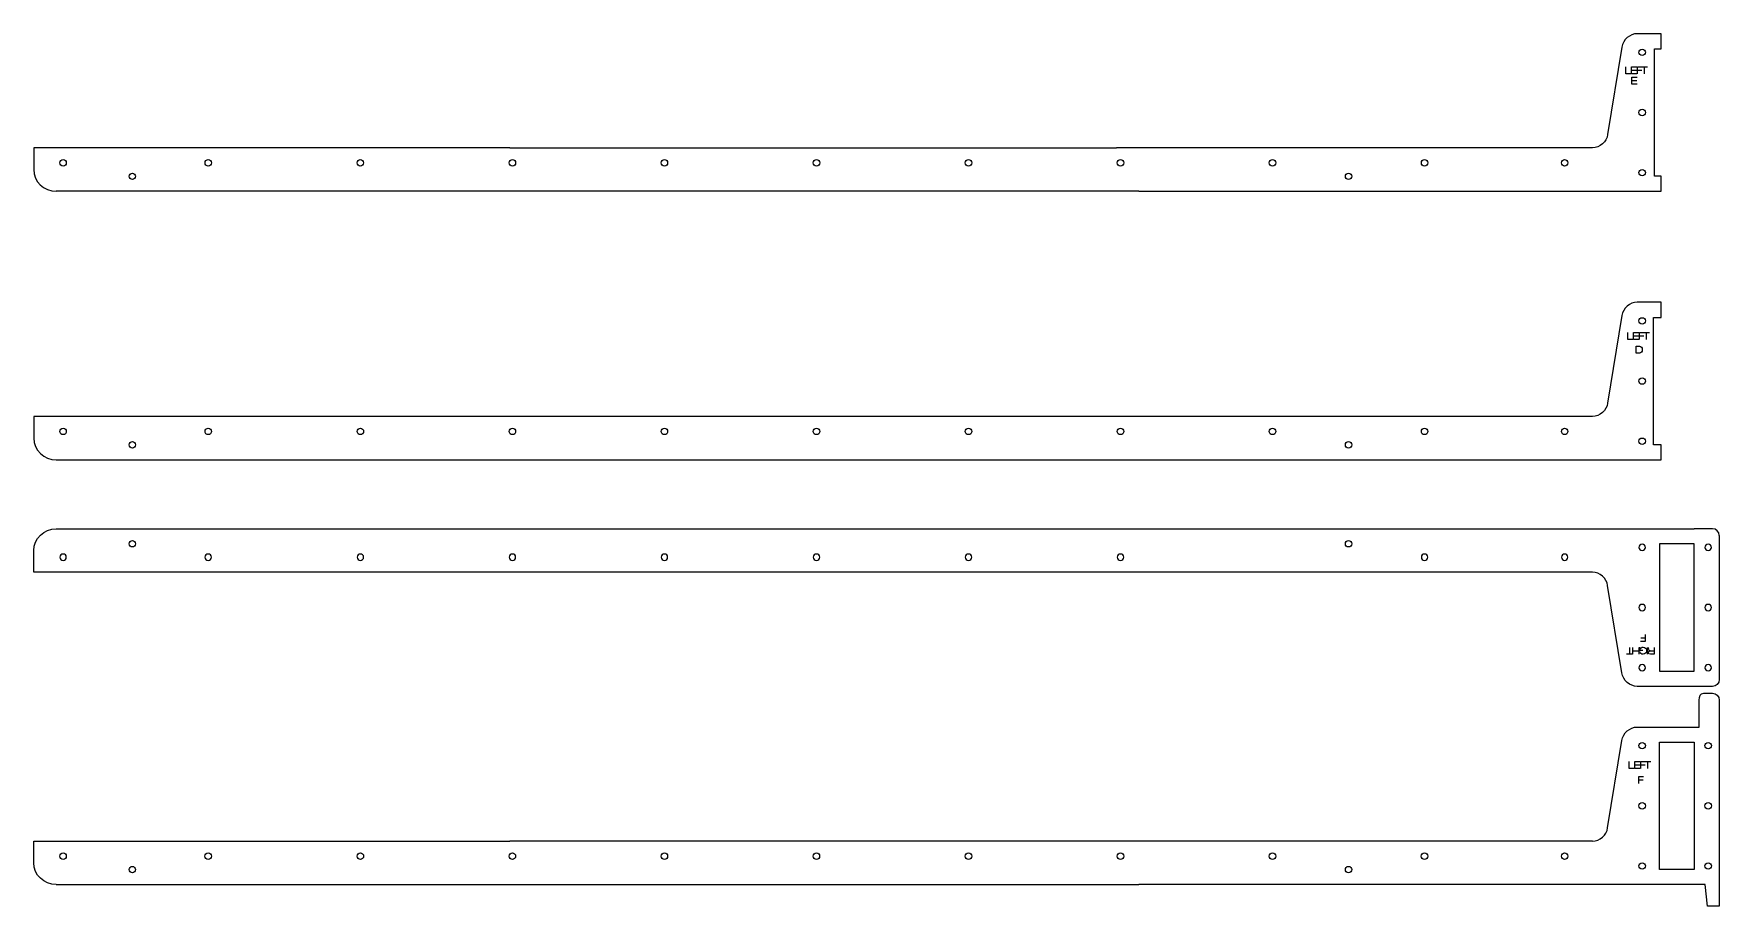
# Model space of a CAD drawing. Header units: millimetres. Extents: x -1126 to 1287, y -1638 to 198.
# Drawn here: x -610 to 139, y -741 to -353 of the extents above; entities that cross this region are included whole.
import ezdxf

# ---------------------------------------------------------------- set-up
doc = ezdxf.new("R2010")
doc.units = ezdxf.units.MM
doc.layers.add('Cuts', color=1, linetype='Continuous', lineweight=25, true_color=0xff0000)
doc.layers.add('text', color=5, linetype='Continuous', lineweight=0, true_color=0x0000ff)

msp = doc.modelspace()

# ---------------------------------------------------------------- linework, layer by layer
at = {"layer": 'Cuts'}
for p, q in [((-398.59, -404.07), (-129.15, -404.07)), ((-119.15, -423.35), (-599.98, -423.35)), ((82.24, -523.36), (-398.57, -523.36)), ((-599.96, -542.64), (-368.05, -542.64)), ((-368.05, -542.64), (112.76, -542.64)), ((-599.96, -573.24), (-353.34, -573.24)), ((-353.34, -573.24), (-119.15, -573.24)), ((-119.15, -573.24), (127.47, -573.24)), ((138.59, -576.24), (138.59, -640.24)), ((82.24, -592.52), (-398.57, -592.52)), ((82.24, -712.04), (-398.57, -712.04)), ((-599.96, -731.32), (-119.15, -731.32))]:
    msp.add_line(p, q, dxfattribs=at)
at = {"layer": 'Cuts', "color": 1, "true_color": 0xff0000}
for points in [[(95.37, -359.3), (89.01, -398.12)], [(112.76, -416.65), (109.81, -416.65), (109.81, -360.05), (112.76, -360.05), (112.76, -353.35), (112.76, -353.35), (102.14, -353.35)], [(-398.59, -404.07), (-406.2, -404.07), (-609.98, -404.07)], [(82.24, -404.07), (74.63, -404.07), (-129.15, -404.07)], [(-119.15, -423.35), (112.76, -423.35), (112.76, -416.65), (112.76, -416.65)], [(95.37, -478.59), (89.01, -517.41)], [(112.76, -542.64), (112.76, -535.94), (109.36, -535.94), (109.36, -479.34), (112.76, -479.34), (112.76, -472.64), (102.14, -472.64)], [(-398.57, -523.36), (-609.96, -523.36), (-609.96, -533)], [(135.59, -573.24), (127.47, -573.24)], [(-398.57, -592.52), (-609.96, -592.52), (-609.96, -582.88)], [(112.04, -579.94), (112.04, -636.54), (127.49, -636.54), (127.49, -579.94), (112.04, -579.94), (112.04, -579.94)], [(95.37, -637.29), (89.01, -598.47)], [(135.59, -643.24), (102.14, -643.24)], [(102.14, -661.32), (129.67, -661.32), (129.67, -649.32)], [(131.67, -646.32), (135.59, -646.32)], [(138.59, -649.32), (138.59, -664.32), (138.59, -664.32)], [(138.59, -664.32), (138.59, -740.94), (133.38, -740.94), (132.28, -731.32), (-115.97, -731.32), (-119.15, -731.32)], [(89.01, -706.09), (95.37, -667.27)], [(112.04, -668.02), (127.49, -668.02), (127.49, -724.62), (112.04, -724.62), (112.04, -668.02), (112.04, -668.02)], [(-609.96, -721.68), (-609.96, -712.04), (-398.57, -712.04)]]:
    msp.add_lwpolyline(points, dxfattribs=at)
for points in [[(102.14, -353.35), (98.84, -353.35), (95.79, -356.03), (95.37, -359.3)], [(102.93, -361.62), (102.93, -360.84), (103.57, -360.2), (104.35, -360.2)], [(104.35, -363.05), (103.57, -363.05), (102.93, -362.41), (102.93, -361.62)], [(104.35, -360.2), (105.14, -360.2), (105.78, -360.84), (105.78, -361.62)], [(105.78, -361.62), (105.78, -362.41), (105.14, -363.05), (104.35, -363.05)], [(102.93, -388.35), (102.93, -387.56), (103.57, -386.92), (104.35, -386.92)], [(104.35, -389.77), (103.57, -389.77), (102.93, -389.14), (102.93, -388.35)], [(104.35, -386.92), (105.14, -386.92), (105.78, -387.56), (105.78, -388.35)], [(105.78, -388.35), (105.78, -389.14), (105.14, -389.77), (104.35, -389.77)], [(-609.98, -404.07), (-609.98, -404.07), (-609.98, -408.4), (-609.98, -413.71)], [(89.01, -398.12), (88.59, -401.39), (85.54, -404.07), (82.24, -404.07)], [(-598.36, -410.71), (-598.36, -409.92), (-597.72, -409.28), (-596.93, -409.28)], [(-596.93, -412.13), (-597.72, -412.13), (-598.36, -411.49), (-598.36, -410.71)], [(-596.93, -409.28), (-596.15, -409.28), (-595.51, -409.92), (-595.51, -410.71)], [(-595.51, -410.71), (-595.51, -411.49), (-596.15, -412.13), (-596.93, -412.13)], [(-533.89, -410.71), (-533.89, -409.92), (-533.25, -409.28), (-532.46, -409.28)], [(-532.46, -412.13), (-533.25, -412.13), (-533.89, -411.49), (-533.89, -410.71)], [(-532.46, -409.28), (-531.67, -409.28), (-531.04, -409.92), (-531.04, -410.71)], [(-531.04, -410.71), (-531.04, -411.49), (-531.67, -412.13), (-532.46, -412.13)], [(-466.35, -410.71), (-466.35, -409.92), (-465.71, -409.28), (-464.93, -409.28)], [(-464.93, -412.13), (-465.71, -412.13), (-466.35, -411.49), (-466.35, -410.71)], [(-464.93, -409.28), (-464.14, -409.28), (-463.5, -409.92), (-463.5, -410.71)], [(-463.5, -410.71), (-463.5, -411.49), (-464.14, -412.13), (-464.93, -412.13)], [(-398.8, -410.71), (-398.8, -409.92), (-398.16, -409.28), (-397.38, -409.28)], [(-397.38, -412.13), (-398.16, -412.13), (-398.8, -411.49), (-398.8, -410.71)], [(-397.38, -409.28), (-396.59, -409.28), (-395.95, -409.92), (-395.95, -410.71)], [(-395.95, -410.71), (-395.95, -411.49), (-396.59, -412.13), (-397.38, -412.13)], [(-331.29, -410.71), (-331.29, -409.92), (-330.65, -409.28), (-329.86, -409.28)], [(-329.86, -412.13), (-330.65, -412.13), (-331.29, -411.49), (-331.29, -410.71)], [(-329.86, -409.28), (-329.08, -409.28), (-328.44, -409.92), (-328.44, -410.71)], [(-328.44, -410.71), (-328.44, -411.49), (-329.08, -412.13), (-329.86, -412.13)], [(-263.78, -410.71), (-263.78, -409.92), (-263.14, -409.28), (-262.35, -409.28)], [(-262.35, -412.13), (-263.14, -412.13), (-263.78, -411.49), (-263.78, -410.71)], [(-262.35, -409.28), (-261.56, -409.28), (-260.93, -409.92), (-260.93, -410.71)], [(-260.93, -410.71), (-260.93, -411.49), (-261.56, -412.13), (-262.35, -412.13)], [(-196.26, -410.71), (-196.26, -409.92), (-195.63, -409.28), (-194.84, -409.28)], [(-194.84, -412.13), (-195.63, -412.13), (-196.26, -411.49), (-196.26, -410.71)], [(-194.84, -409.28), (-194.05, -409.28), (-193.41, -409.92), (-193.41, -410.71)], [(-193.41, -410.71), (-193.41, -411.49), (-194.05, -412.13), (-194.84, -412.13)], [(-128.75, -410.71), (-128.75, -409.92), (-128.11, -409.28), (-127.33, -409.28)], [(-127.33, -412.13), (-128.11, -412.13), (-128.75, -411.49), (-128.75, -410.71)], [(-127.33, -409.28), (-126.54, -409.28), (-125.9, -409.92), (-125.9, -410.71)], [(-125.9, -410.71), (-125.9, -411.49), (-126.54, -412.13), (-127.33, -412.13)], [(-61.24, -410.71), (-61.24, -409.92), (-60.6, -409.28), (-59.81, -409.28)], [(-59.81, -412.13), (-60.6, -412.13), (-61.24, -411.49), (-61.24, -410.71)], [(-59.81, -409.28), (-59.03, -409.28), (-58.39, -409.92), (-58.39, -410.71)], [(-58.39, -410.71), (-58.39, -411.49), (-59.03, -412.13), (-59.81, -412.13)], [(6.27, -410.71), (6.27, -409.92), (6.91, -409.28), (7.7, -409.28)], [(7.7, -412.13), (6.91, -412.13), (6.27, -411.49), (6.27, -410.71)], [(7.7, -409.28), (8.49, -409.28), (9.12, -409.92), (9.12, -410.71)], [(9.12, -410.71), (9.12, -411.49), (8.49, -412.13), (7.7, -412.13)], [(68.49, -410.71), (68.49, -409.92), (69.13, -409.28), (69.91, -409.28)], [(69.91, -412.13), (69.13, -412.13), (68.49, -411.49), (68.49, -410.71)], [(69.91, -409.28), (70.7, -409.28), (71.34, -409.92), (71.34, -410.71)], [(71.34, -410.71), (71.34, -411.49), (70.7, -412.13), (69.91, -412.13)], [(-609.98, -413.71), (-609.98, -419.01), (-605.48, -423.35), (-599.98, -423.35)], [(-567.59, -416.68), (-567.59, -415.89), (-566.95, -415.26), (-566.16, -415.26)], [(-566.16, -418.11), (-566.95, -418.11), (-567.59, -417.47), (-567.59, -416.68)], [(-566.16, -415.26), (-565.37, -415.26), (-564.74, -415.89), (-564.74, -416.68)], [(-564.74, -416.68), (-564.74, -417.47), (-565.37, -418.11), (-566.16, -418.11)], [(-27.48, -416.68), (-27.48, -415.89), (-26.84, -415.26), (-26.06, -415.26)], [(-26.06, -418.11), (-26.84, -418.11), (-27.48, -417.47), (-27.48, -416.68)], [(-26.06, -415.26), (-25.27, -415.26), (-24.63, -415.89), (-24.63, -416.68)], [(-24.63, -416.68), (-24.63, -417.47), (-25.27, -418.11), (-26.06, -418.11)], [(102.93, -415.07), (102.93, -414.29), (103.57, -413.65), (104.35, -413.65)], [(104.35, -416.5), (103.57, -416.5), (102.93, -415.86), (102.93, -415.07)], [(104.35, -413.65), (105.14, -413.65), (105.78, -414.29), (105.78, -415.07)], [(105.78, -415.07), (105.78, -415.86), (105.14, -416.5), (104.35, -416.5)], [(102.14, -472.64), (98.84, -472.64), (95.79, -475.32), (95.37, -478.59)], [(102.93, -480.91), (102.93, -480.13), (103.57, -479.49), (104.35, -479.49)], [(104.35, -482.34), (103.57, -482.34), (102.93, -481.7), (102.93, -480.91)], [(104.35, -479.49), (105.14, -479.49), (105.78, -480.13), (105.78, -480.91)], [(105.78, -480.91), (105.78, -481.7), (105.14, -482.34), (104.35, -482.34)], [(102.93, -507.64), (102.93, -506.85), (103.57, -506.22), (104.35, -506.22)], [(104.35, -509.06), (103.57, -509.06), (102.93, -508.43), (102.93, -507.64)], [(104.35, -506.22), (105.14, -506.22), (105.78, -506.85), (105.78, -507.64)], [(105.78, -507.64), (105.78, -508.43), (105.14, -509.06), (104.35, -509.06)], [(89.01, -517.41), (88.59, -520.68), (85.54, -523.36), (82.24, -523.36)], [(-598.36, -530), (-598.36, -529.21), (-597.72, -528.58), (-596.93, -528.58)], [(-596.93, -531.43), (-597.72, -531.43), (-598.36, -530.79), (-598.36, -530)], [(-596.93, -528.58), (-596.15, -528.58), (-595.51, -529.21), (-595.51, -530)], [(-595.51, -530), (-595.51, -530.79), (-596.15, -531.43), (-596.93, -531.43)], [(-533.89, -530), (-533.89, -529.21), (-533.25, -528.58), (-532.46, -528.58)], [(-532.46, -531.43), (-533.25, -531.43), (-533.89, -530.79), (-533.89, -530)], [(-532.46, -528.58), (-531.67, -528.58), (-531.04, -529.21), (-531.04, -530)], [(-531.04, -530), (-531.04, -530.79), (-531.67, -531.43), (-532.46, -531.43)], [(-466.33, -530), (-466.33, -529.21), (-465.69, -528.58), (-464.91, -528.58)], [(-464.91, -531.43), (-465.69, -531.43), (-466.33, -530.79), (-466.33, -530)], [(-464.91, -528.58), (-464.12, -528.58), (-463.48, -529.21), (-463.48, -530)], [(-463.48, -530), (-463.48, -530.79), (-464.12, -531.43), (-464.91, -531.43)], [(-398.8, -530), (-398.8, -529.21), (-398.16, -528.58), (-397.38, -528.58)], [(-397.38, -531.43), (-398.16, -531.43), (-398.8, -530.79), (-398.8, -530)], [(-397.38, -528.58), (-396.59, -528.58), (-395.95, -529.21), (-395.95, -530)], [(-395.95, -530), (-395.95, -530.79), (-396.59, -531.43), (-397.38, -531.43)], [(-331.29, -530), (-331.29, -529.21), (-330.65, -528.58), (-329.86, -528.58)], [(-329.86, -531.43), (-330.65, -531.43), (-331.29, -530.79), (-331.29, -530)], [(-329.86, -528.58), (-329.08, -528.58), (-328.44, -529.21), (-328.44, -530)], [(-328.44, -530), (-328.44, -530.79), (-329.08, -531.43), (-329.86, -531.43)], [(-263.78, -530), (-263.78, -529.21), (-263.14, -528.58), (-262.35, -528.58)], [(-262.35, -531.43), (-263.14, -531.43), (-263.78, -530.79), (-263.78, -530)], [(-262.35, -528.58), (-261.56, -528.58), (-260.93, -529.21), (-260.93, -530)], [(-260.93, -530), (-260.93, -530.79), (-261.56, -531.43), (-262.35, -531.43)], [(-196.26, -530), (-196.26, -529.21), (-195.63, -528.58), (-194.84, -528.58)], [(-194.84, -531.43), (-195.63, -531.43), (-196.26, -530.79), (-196.26, -530)], [(-194.84, -528.58), (-194.05, -528.58), (-193.41, -529.21), (-193.41, -530)], [(-193.41, -530), (-193.41, -530.79), (-194.05, -531.43), (-194.84, -531.43)], [(-128.75, -530), (-128.75, -529.21), (-128.11, -528.58), (-127.33, -528.58)], [(-127.33, -531.43), (-128.11, -531.43), (-128.75, -530.79), (-128.75, -530)], [(-127.33, -528.58), (-126.54, -528.58), (-125.9, -529.21), (-125.9, -530)], [(-125.9, -530), (-125.9, -530.79), (-126.54, -531.43), (-127.33, -531.43)], [(-61.24, -530), (-61.24, -529.21), (-60.6, -528.58), (-59.81, -528.58)], [(-59.81, -531.43), (-60.6, -531.43), (-61.24, -530.79), (-61.24, -530)], [(-59.81, -528.58), (-59.03, -528.58), (-58.39, -529.21), (-58.39, -530)], [(-58.39, -530), (-58.39, -530.79), (-59.03, -531.43), (-59.81, -531.43)], [(6.27, -530), (6.27, -529.21), (6.91, -528.58), (7.7, -528.58)], [(7.7, -531.43), (6.91, -531.43), (6.27, -530.79), (6.27, -530)], [(7.7, -528.58), (8.49, -528.58), (9.12, -529.21), (9.12, -530)], [(9.12, -530), (9.12, -530.79), (8.49, -531.43), (7.7, -531.43)], [(68.49, -530), (68.49, -529.21), (69.13, -528.58), (69.91, -528.58)], [(69.91, -531.43), (69.13, -531.43), (68.49, -530.79), (68.49, -530)], [(69.91, -528.58), (70.7, -528.58), (71.34, -529.21), (71.34, -530)], [(71.34, -530), (71.34, -530.79), (70.7, -531.43), (69.91, -531.43)], [(-609.96, -533), (-609.96, -538.3), (-605.46, -542.64), (-599.96, -542.64)], [(-567.59, -535.97), (-567.59, -535.19), (-566.95, -534.55), (-566.16, -534.55)], [(-566.16, -537.4), (-566.95, -537.4), (-567.59, -536.76), (-567.59, -535.97)], [(-566.16, -534.55), (-565.37, -534.55), (-564.74, -535.19), (-564.74, -535.97)], [(-564.74, -535.97), (-564.74, -536.76), (-565.37, -537.4), (-566.16, -537.4)], [(-27.48, -535.97), (-27.48, -535.19), (-26.84, -534.55), (-26.06, -534.55)], [(-26.06, -537.4), (-26.84, -537.4), (-27.48, -536.76), (-27.48, -535.97)], [(-26.06, -534.55), (-25.27, -534.55), (-24.63, -535.19), (-24.63, -535.97)], [(-24.63, -535.97), (-24.63, -536.76), (-25.27, -537.4), (-26.06, -537.4)], [(102.93, -534.36), (102.93, -533.58), (103.57, -532.94), (104.35, -532.94)], [(104.35, -535.79), (103.57, -535.79), (102.93, -535.15), (102.93, -534.36)], [(104.35, -532.94), (105.14, -532.94), (105.78, -533.58), (105.78, -534.36)], [(105.78, -534.36), (105.78, -535.15), (105.14, -535.79), (104.35, -535.79)], [(-609.96, -582.88), (-609.96, -577.58), (-605.46, -573.24), (-599.96, -573.24)], [(138.59, -576.24), (138.59, -574.59), (137.24, -573.24), (135.59, -573.24)], [(-567.59, -579.91), (-567.59, -579.12), (-566.95, -578.48), (-566.16, -578.48)], [(-566.16, -581.33), (-566.95, -581.33), (-567.59, -580.7), (-567.59, -579.91)], [(-566.16, -578.48), (-565.37, -578.48), (-564.74, -579.12), (-564.74, -579.91)], [(-564.74, -579.91), (-564.74, -580.7), (-565.37, -581.33), (-566.16, -581.33)], [(-27.48, -579.91), (-27.48, -579.12), (-26.84, -578.48), (-26.06, -578.48)], [(-26.06, -581.33), (-26.84, -581.33), (-27.48, -580.7), (-27.48, -579.91)], [(-26.06, -578.48), (-25.27, -578.48), (-24.63, -579.12), (-24.63, -579.91)], [(-24.63, -579.91), (-24.63, -580.7), (-25.27, -581.33), (-26.06, -581.33)], [(104.35, -580.09), (103.57, -580.09), (102.93, -580.73), (102.93, -581.52)], [(102.93, -581.52), (102.93, -582.3), (103.57, -582.94), (104.35, -582.94)], [(105.78, -581.52), (105.78, -580.73), (105.14, -580.09), (104.35, -580.09)], [(104.35, -582.94), (105.14, -582.94), (105.78, -582.3), (105.78, -581.52)], [(133.67, -580.09), (132.88, -580.09), (132.24, -580.73), (132.24, -581.52)], [(132.24, -581.52), (132.24, -582.3), (132.88, -582.94), (133.67, -582.94)], [(135.09, -581.52), (135.09, -580.73), (134.46, -580.09), (133.67, -580.09)], [(133.67, -582.94), (134.46, -582.94), (135.09, -582.3), (135.09, -581.52)], [(-596.93, -584.46), (-597.72, -584.46), (-598.36, -585.09), (-598.36, -585.88)], [(-598.36, -585.88), (-598.36, -586.67), (-597.72, -587.31), (-596.93, -587.31)], [(-595.51, -585.88), (-595.51, -585.09), (-596.15, -584.46), (-596.93, -584.46)], [(-596.93, -587.31), (-596.15, -587.31), (-595.51, -586.67), (-595.51, -585.88)], [(-532.48, -584.46), (-533.27, -584.46), (-533.91, -585.09), (-533.91, -585.88)], [(-533.91, -585.88), (-533.91, -586.67), (-533.27, -587.31), (-532.48, -587.31)], [(-531.06, -585.88), (-531.06, -585.09), (-531.7, -584.46), (-532.48, -584.46)], [(-532.48, -587.31), (-531.7, -587.31), (-531.06, -586.67), (-531.06, -585.88)], [(-464.91, -584.46), (-465.69, -584.46), (-466.33, -585.09), (-466.33, -585.88)], [(-466.33, -585.88), (-466.33, -586.67), (-465.69, -587.31), (-464.91, -587.31)], [(-463.48, -585.88), (-463.48, -585.09), (-464.12, -584.46), (-464.91, -584.46)], [(-464.91, -587.31), (-464.12, -587.31), (-463.48, -586.67), (-463.48, -585.88)], [(-397.38, -584.46), (-398.16, -584.46), (-398.8, -585.09), (-398.8, -585.88)], [(-398.8, -585.88), (-398.8, -586.67), (-398.16, -587.31), (-397.38, -587.31)], [(-395.95, -585.88), (-395.95, -585.09), (-396.59, -584.46), (-397.38, -584.46)], [(-397.38, -587.31), (-396.59, -587.31), (-395.95, -586.67), (-395.95, -585.88)], [(-329.86, -584.46), (-330.65, -584.46), (-331.29, -585.09), (-331.29, -585.88)], [(-331.29, -585.88), (-331.29, -586.67), (-330.65, -587.31), (-329.86, -587.31)], [(-328.44, -585.88), (-328.44, -585.09), (-329.08, -584.46), (-329.86, -584.46)], [(-329.86, -587.31), (-329.08, -587.31), (-328.44, -586.67), (-328.44, -585.88)], [(-262.35, -584.46), (-263.14, -584.46), (-263.78, -585.09), (-263.78, -585.88)], [(-263.78, -585.88), (-263.78, -586.67), (-263.14, -587.31), (-262.35, -587.31)], [(-260.93, -585.88), (-260.93, -585.09), (-261.56, -584.46), (-262.35, -584.46)], [(-262.35, -587.31), (-261.56, -587.31), (-260.93, -586.67), (-260.93, -585.88)], [(-194.84, -584.46), (-195.63, -584.46), (-196.26, -585.09), (-196.26, -585.88)], [(-196.26, -585.88), (-196.26, -586.67), (-195.63, -587.31), (-194.84, -587.31)], [(-193.41, -585.88), (-193.41, -585.09), (-194.05, -584.46), (-194.84, -584.46)], [(-194.84, -587.31), (-194.05, -587.31), (-193.41, -586.67), (-193.41, -585.88)], [(-127.33, -584.46), (-128.11, -584.46), (-128.75, -585.09), (-128.75, -585.88)], [(-128.75, -585.88), (-128.75, -586.67), (-128.11, -587.31), (-127.33, -587.31)], [(-125.9, -585.88), (-125.9, -585.09), (-126.54, -584.46), (-127.33, -584.46)], [(-127.33, -587.31), (-126.54, -587.31), (-125.9, -586.67), (-125.9, -585.88)], [(7.7, -584.46), (6.91, -584.46), (6.27, -585.09), (6.27, -585.88)], [(6.27, -585.88), (6.27, -586.67), (6.91, -587.31), (7.7, -587.31)], [(9.12, -585.88), (9.12, -585.09), (8.49, -584.46), (7.7, -584.46)], [(7.7, -587.31), (8.49, -587.31), (9.12, -586.67), (9.12, -585.88)], [(69.91, -584.46), (69.13, -584.46), (68.49, -585.09), (68.49, -585.88)], [(68.49, -585.88), (68.49, -586.67), (69.13, -587.31), (69.91, -587.31)], [(71.34, -585.88), (71.34, -585.09), (70.7, -584.46), (69.91, -584.46)], [(69.91, -587.31), (70.7, -587.31), (71.34, -586.67), (71.34, -585.88)], [(89.01, -598.47), (88.59, -595.2), (85.54, -592.52), (82.24, -592.52)], [(104.35, -606.82), (103.57, -606.82), (102.93, -607.45), (102.93, -608.24)], [(102.93, -608.24), (102.93, -609.03), (103.57, -609.67), (104.35, -609.67)], [(105.78, -608.24), (105.78, -607.45), (105.14, -606.82), (104.35, -606.82)], [(104.35, -609.67), (105.14, -609.67), (105.78, -609.03), (105.78, -608.24)], [(133.67, -606.82), (132.88, -606.82), (132.24, -607.45), (132.24, -608.24)], [(132.24, -608.24), (132.24, -609.03), (132.88, -609.67), (133.67, -609.67)], [(135.09, -608.24), (135.09, -607.45), (134.46, -606.82), (133.67, -606.82)], [(133.67, -609.67), (134.46, -609.67), (135.09, -609.03), (135.09, -608.24)], [(104.35, -633.54), (103.57, -633.54), (102.93, -634.18), (102.93, -634.97)], [(102.93, -634.97), (102.93, -635.75), (103.57, -636.39), (104.35, -636.39)], [(105.78, -634.97), (105.78, -634.18), (105.14, -633.54), (104.35, -633.54)], [(104.35, -636.39), (105.14, -636.39), (105.78, -635.75), (105.78, -634.97)], [(133.67, -633.54), (132.88, -633.54), (132.24, -634.18), (132.24, -634.97)], [(132.24, -634.97), (132.24, -635.75), (132.88, -636.39), (133.67, -636.39)], [(135.09, -634.97), (135.09, -634.18), (134.46, -633.54), (133.67, -633.54)], [(133.67, -636.39), (134.46, -636.39), (135.09, -635.75), (135.09, -634.97)], [(102.14, -643.24), (98.84, -643.24), (95.79, -640.56), (95.37, -637.29)], [(138.59, -640.24), (138.59, -641.89), (137.24, -643.24), (135.59, -643.24)], [(129.67, -649.32), (129.67, -647.67), (130.02, -646.32), (131.67, -646.32)], [(135.59, -646.32), (137.24, -646.32), (138.59, -647.67), (138.59, -649.32)], [(95.37, -667.27), (95.79, -664), (98.84, -661.32), (102.14, -661.32)], [(102.93, -669.59), (102.93, -668.81), (103.57, -668.17), (104.35, -668.17)], [(104.35, -671.02), (103.57, -671.02), (102.93, -670.38), (102.93, -669.59)], [(104.35, -668.17), (105.14, -668.17), (105.78, -668.81), (105.78, -669.59)], [(105.78, -669.59), (105.78, -670.38), (105.14, -671.02), (104.35, -671.02)], [(132.24, -669.59), (132.24, -668.81), (132.88, -668.17), (133.67, -668.17)], [(133.67, -671.02), (132.88, -671.02), (132.24, -670.38), (132.24, -669.59)], [(133.67, -668.17), (134.46, -668.17), (135.09, -668.81), (135.09, -669.59)], [(135.09, -669.59), (135.09, -670.38), (134.46, -671.02), (133.67, -671.02)], [(102.93, -696.32), (102.93, -695.53), (103.57, -694.89), (104.35, -694.89)], [(104.35, -694.89), (105.14, -694.89), (105.78, -695.53), (105.78, -696.32)], [(132.24, -696.32), (132.24, -695.53), (132.88, -694.89), (133.67, -694.89)], [(133.67, -694.89), (134.46, -694.89), (135.09, -695.53), (135.09, -696.32)], [(104.35, -697.74), (103.57, -697.74), (102.93, -697.1), (102.93, -696.32)], [(105.78, -696.32), (105.78, -697.1), (105.14, -697.74), (104.35, -697.74)], [(133.67, -697.74), (132.88, -697.74), (132.24, -697.1), (132.24, -696.32)], [(135.09, -696.32), (135.09, -697.1), (134.46, -697.74), (133.67, -697.74)], [(82.24, -712.04), (85.54, -712.04), (88.59, -709.36), (89.01, -706.09)], [(-598.36, -718.68), (-598.36, -717.89), (-597.72, -717.25), (-596.93, -717.25)], [(-596.93, -717.25), (-596.15, -717.25), (-595.51, -717.89), (-595.51, -718.68)], [(-533.91, -718.68), (-533.91, -717.89), (-533.27, -717.25), (-532.48, -717.25)], [(-532.48, -717.25), (-531.7, -717.25), (-531.06, -717.89), (-531.06, -718.68)], [(-466.33, -718.68), (-466.33, -717.89), (-465.69, -717.25), (-464.91, -717.25)], [(-464.91, -717.25), (-464.12, -717.25), (-463.48, -717.89), (-463.48, -718.68)], [(-398.82, -718.68), (-398.82, -717.89), (-398.18, -717.25), (-397.39, -717.25)], [(-397.39, -717.25), (-396.61, -717.25), (-395.97, -717.89), (-395.97, -718.68)], [(-331.31, -718.68), (-331.31, -717.89), (-330.67, -717.25), (-329.88, -717.25)], [(-329.88, -717.25), (-329.09, -717.25), (-328.46, -717.89), (-328.46, -718.68)], [(-263.79, -718.68), (-263.79, -717.89), (-263.16, -717.25), (-262.37, -717.25)], [(-262.37, -717.25), (-261.58, -717.25), (-260.94, -717.89), (-260.94, -718.68)], [(-196.28, -718.68), (-196.28, -717.89), (-195.64, -717.25), (-194.86, -717.25)], [(-194.86, -717.25), (-194.07, -717.25), (-193.43, -717.89), (-193.43, -718.68)], [(-128.77, -718.68), (-128.77, -717.89), (-128.13, -717.25), (-127.34, -717.25)], [(-127.34, -717.25), (-126.56, -717.25), (-125.92, -717.89), (-125.92, -718.68)], [(-61.25, -718.68), (-61.25, -717.89), (-60.62, -717.25), (-59.83, -717.25)], [(-59.83, -717.25), (-59.04, -717.25), (-58.4, -717.89), (-58.4, -718.68)], [(6.26, -718.68), (6.26, -717.89), (6.9, -717.25), (7.68, -717.25)], [(7.68, -717.25), (8.47, -717.25), (9.11, -717.89), (9.11, -718.68)], [(68.49, -718.68), (68.49, -717.89), (69.13, -717.25), (69.91, -717.25)], [(69.91, -717.25), (70.7, -717.25), (71.34, -717.89), (71.34, -718.68)], [(-599.96, -731.32), (-605.46, -731.32), (-609.96, -726.98), (-609.96, -721.68)], [(-596.93, -720.1), (-597.72, -720.1), (-598.36, -719.46), (-598.36, -718.68)], [(-595.51, -718.68), (-595.51, -719.46), (-596.15, -720.1), (-596.93, -720.1)], [(-567.59, -724.65), (-567.59, -723.86), (-566.95, -723.23), (-566.16, -723.23)], [(-566.16, -726.08), (-566.95, -726.08), (-567.59, -725.44), (-567.59, -724.65)], [(-566.16, -723.23), (-565.37, -723.23), (-564.74, -723.86), (-564.74, -724.65)], [(-564.74, -724.65), (-564.74, -725.44), (-565.37, -726.08), (-566.16, -726.08)], [(-532.48, -720.1), (-533.27, -720.1), (-533.91, -719.46), (-533.91, -718.68)], [(-531.06, -718.68), (-531.06, -719.46), (-531.7, -720.1), (-532.48, -720.1)], [(-464.91, -720.1), (-465.69, -720.1), (-466.33, -719.46), (-466.33, -718.68)], [(-463.48, -718.68), (-463.48, -719.46), (-464.12, -720.1), (-464.91, -720.1)], [(-397.39, -720.1), (-398.18, -720.1), (-398.82, -719.46), (-398.82, -718.68)], [(-395.97, -718.68), (-395.97, -719.46), (-396.61, -720.1), (-397.39, -720.1)], [(-329.88, -720.1), (-330.67, -720.1), (-331.31, -719.46), (-331.31, -718.68)], [(-328.46, -718.68), (-328.46, -719.46), (-329.09, -720.1), (-329.88, -720.1)], [(-262.37, -720.1), (-263.16, -720.1), (-263.79, -719.46), (-263.79, -718.68)], [(-260.94, -718.68), (-260.94, -719.46), (-261.58, -720.1), (-262.37, -720.1)], [(-194.86, -720.1), (-195.64, -720.1), (-196.28, -719.46), (-196.28, -718.68)], [(-193.43, -718.68), (-193.43, -719.46), (-194.07, -720.1), (-194.86, -720.1)], [(-127.34, -720.1), (-128.13, -720.1), (-128.77, -719.46), (-128.77, -718.68)], [(-125.92, -718.68), (-125.92, -719.46), (-126.56, -720.1), (-127.34, -720.1)], [(-59.83, -720.1), (-60.62, -720.1), (-61.25, -719.46), (-61.25, -718.68)], [(-58.4, -718.68), (-58.4, -719.46), (-59.04, -720.1), (-59.83, -720.1)], [(-27.48, -724.65), (-27.48, -723.86), (-26.84, -723.23), (-26.06, -723.23)], [(-26.06, -726.08), (-26.84, -726.08), (-27.48, -725.44), (-27.48, -724.65)], [(-26.06, -723.23), (-25.27, -723.23), (-24.63, -723.86), (-24.63, -724.65)], [(-24.63, -724.65), (-24.63, -725.44), (-25.27, -726.08), (-26.06, -726.08)], [(7.68, -720.1), (6.9, -720.1), (6.26, -719.46), (6.26, -718.68)], [(9.11, -718.68), (9.11, -719.46), (8.47, -720.1), (7.68, -720.1)], [(69.91, -720.1), (69.13, -720.1), (68.49, -719.46), (68.49, -718.68)], [(71.34, -718.68), (71.34, -719.46), (70.7, -720.1), (69.91, -720.1)], [(102.93, -723.04), (102.93, -722.25), (103.57, -721.62), (104.35, -721.62)], [(104.35, -724.47), (103.57, -724.47), (102.93, -723.83), (102.93, -723.04)], [(104.35, -721.62), (105.14, -721.62), (105.78, -722.25), (105.78, -723.04)], [(105.78, -723.04), (105.78, -723.83), (105.14, -724.47), (104.35, -724.47)], [(132.24, -723.04), (132.24, -722.25), (132.88, -721.62), (133.67, -721.62)], [(133.67, -724.47), (132.88, -724.47), (132.24, -723.83), (132.24, -723.04)], [(133.67, -721.62), (134.46, -721.62), (135.09, -722.25), (135.09, -723.04)], [(135.09, -723.04), (135.09, -723.83), (134.46, -724.47), (133.67, -724.47)]]:
    msp.add_open_spline(points, degree=3, dxfattribs=at)
at = {"layer": 'text', "color": 5, "true_color": 0x0000ff}
for points in [[(99.24, -371.16), (97.11, -371.16), (97.11, -368.11)], [(101.94, -371.16), (99.54, -371.16), (99.54, -368.11), (101.91, -368.11)], [(99.54, -369.53), (101.81, -369.53)], [(102.14, -375.71), (99.77, -375.71), (99.77, -372.68), (102.12, -372.68)], [(99.77, -374.09), (102.02, -374.09)], [(102.2, -371.16), (102.2, -368.11), (104.34, -368.11)], [(102.2, -369.53), (104.22, -369.53)], [(104.01, -368.11), (106.64, -368.11)], [(105.33, -371.16), (105.33, -368.11)], [(100.18, -489.18), (98.04, -489.18), (98.04, -486.13)], [(102.87, -489.18), (100.47, -489.18), (100.47, -486.13), (102.85, -486.13)], [(103.14, -489.18), (103.14, -486.13), (105.28, -486.13)], [(104.94, -486.13), (107.57, -486.13)], [(106.27, -489.18), (106.27, -486.13)], [(100.47, -487.55), (102.75, -487.55)], [(101.64, -492.2), (103.12, -492.2)], [(103.12, -495.22), (101.64, -495.22), (101.64, -492.2), (101.64, -492.2)], [(103.14, -487.55), (105.15, -487.55)], [(105.68, -620.26), (105.68, -623.28), (103.56, -623.28)], [(98.78, -625.98), (98.78, -628.94)], [(100.23, -628.96), (100.23, -625.98)], [(102.79, -627.57), (100.23, -627.57)], [(102.79, -625.98), (102.79, -628.96)], [(104.65, -627.31), (103.25, -627.31), (103.25, -625.91)], [(105.68, -621.87), (103.68, -621.87)], [(106.67, -628.96), (106.67, -625.98)], [(107.88, -627.44), (107.89, -627.43)], [(107.89, -627.43), (109.64, -627.42)], [(109.64, -625.98), (109.64, -628.96), (107.99, -628.96)], [(100.03, -628.96), (97.45, -628.96)], [(100.73, -679.71), (98.59, -679.71), (98.59, -676.66)], [(103.42, -679.71), (101.03, -679.71), (101.03, -676.66), (103.4, -676.66)], [(101.03, -678.08), (103.3, -678.08)], [(103.69, -679.71), (103.69, -676.66), (105.83, -676.66)], [(103.69, -678.08), (105.7, -678.08)], [(105.5, -676.66), (108.12, -676.66)], [(106.82, -679.71), (106.82, -676.66)], [(102.84, -686.35), (102.84, -683.33), (104.96, -683.33)], [(102.84, -684.73), (104.84, -684.73)]]:
    msp.add_lwpolyline(points, dxfattribs=at)
for points in [[(103.12, -492.2), (103.95, -492.2), (104.38, -492.81), (104.38, -493.71)], [(104.38, -493.71), (104.38, -494.61), (103.95, -495.22), (103.12, -495.22)], [(103.25, -627.31), (103.29, -626.96), (103.35, -626.81), (103.35, -626.81)], [(104.76, -628.96), (103.83, -628.96), (103.4, -628.55), (103.29, -627.97)], [(103.35, -626.81), (103.56, -626.13), (104.14, -625.84), (104.76, -625.84)], [(104.76, -625.84), (105.61, -625.84), (106.31, -626.42), (106.31, -627.4)], [(106.31, -627.4), (106.31, -628.39), (105.61, -628.96), (104.76, -628.96)], [(107.23, -626.8), (107.23, -626.69), (107.22, -626.1), (107.16, -625.98)], [(107.17, -628.15), (107.17, -627.86), (107.36, -627.47), (107.88, -627.44)], [(107.99, -628.96), (107.4, -628.96), (107.17, -628.68), (107.17, -628.15)], [(107.89, -627.43), (107.43, -627.42), (107.23, -627.21), (107.23, -626.8)]]:
    msp.add_open_spline(points, degree=3, dxfattribs=at)

doc.saveas('drawing.dxf')
